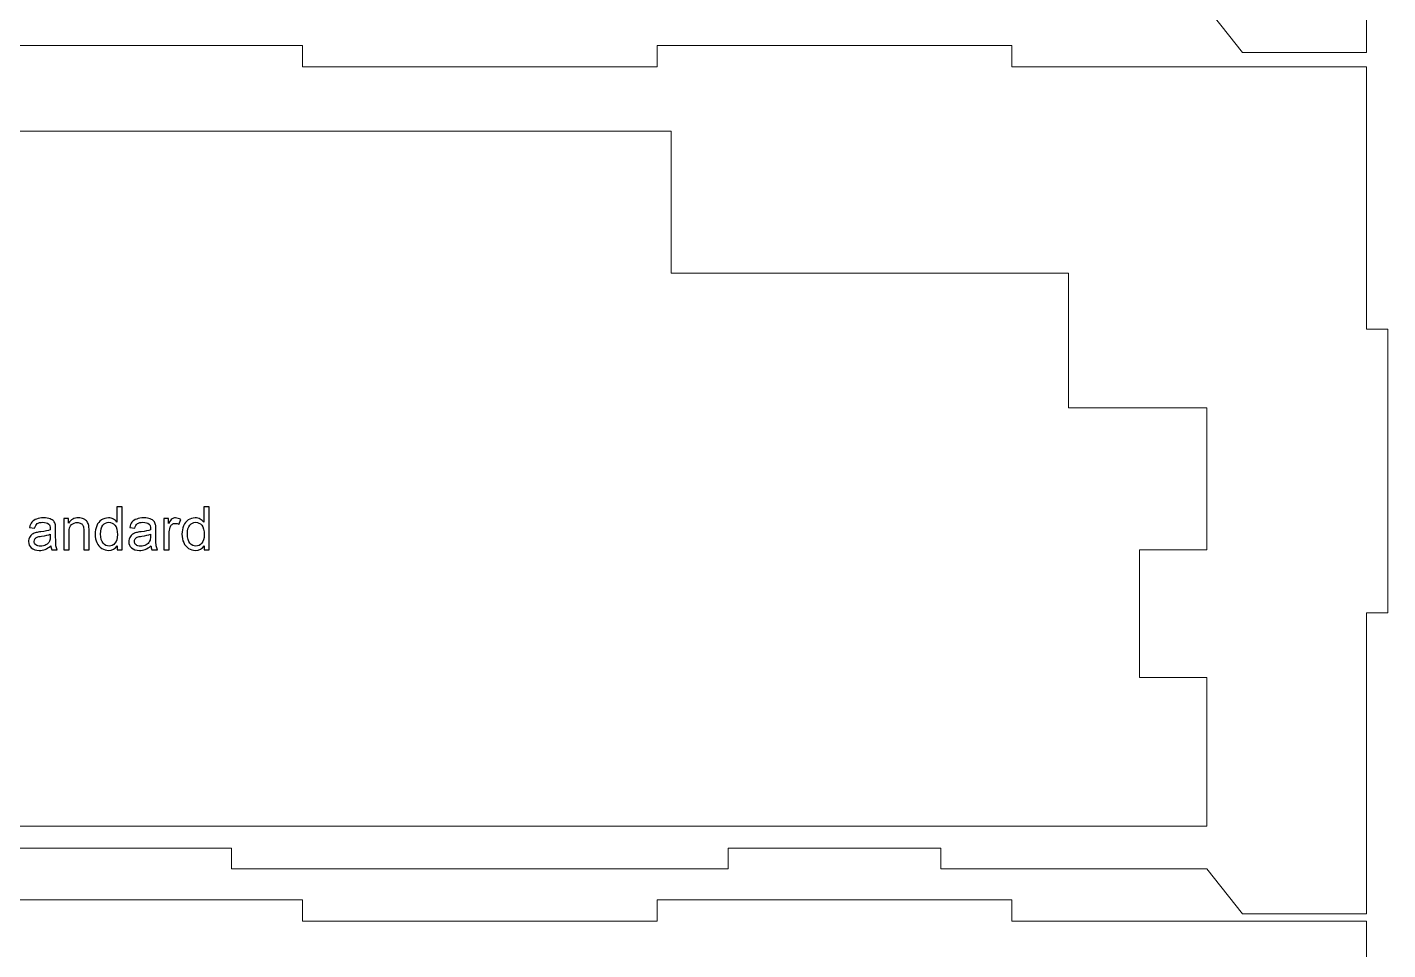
# Model space of a CAD drawing. Header units: centimetres. Extents: x -35.9 to 8.1, y -18.2 to 39.6.
# Drawn here: x -13.09 to 6.09, y 13.79 to 26.8 of the extents above; entities that cross this region are included whole.
import ezdxf

# ---------------------------------------------------------------- set-up
doc = ezdxf.new("R2010")
doc.units = ezdxf.units.CM
doc.header["$MEASUREMENT"] = 0
doc.layers.add('Layer 1', color=7, linetype='Continuous')

msp = doc.modelspace()

# ---------------------------------------------------------------- linework, layer by layer
at = {"layer": 'Layer 1', "lineweight": 20}
for points, knots in [([(-29.20633, 26.44271), (-29.20633, 26.44271), (-26.80636, 26.4427), (-26.80636, 26.4427), (-26.80636, 26.4427), (-26.80636, 26.4427), (-26.30636, 27.07869), (-26.30636, 27.07869), (-26.30636, 27.07869), (-26.30636, 27.07869), (-23.20633, 27.07869), (-23.20633, 27.07869), (-23.20633, 27.07869), (-23.20633, 27.07869), (-23.20633, 27.37117), (-23.20633, 27.37117), (-23.20633, 27.37117), (-23.20633, 27.37117), (-20.20633, 27.37117), (-20.20633, 27.37117), (-20.20633, 27.37117), (-20.20633, 27.37117), (-20.20633, 27.07869), (-20.20633, 27.07869), (-20.20633, 27.07869), (-20.20633, 27.07869), (-13.20632, 27.07869), (-13.20632, 27.07869), (-13.20632, 27.07869), (-13.20632, 27.07869), (-13.20633, 27.37117), (-13.20633, 27.37117), (-13.20633, 27.37117), (-13.20633, 27.37117), (-10.20633, 27.37117), (-10.20633, 27.37117), (-10.20633, 27.37117), (-10.20633, 27.37117), (-10.20632, 27.07869), (-10.20632, 27.07869), (-10.20632, 27.07869), (-10.20632, 27.07869), (-3.20633, 27.07869), (-3.20633, 27.07869), (-3.20633, 27.07869), (-3.20633, 27.07869), (-3.20633, 27.37117), (-3.20633, 27.37117), (-3.20633, 27.37117), (-3.20633, 27.37117), (-0.20633, 27.37117), (-0.20633, 27.37117), (-0.20633, 27.37117), (-0.20633, 27.37117), (-0.20633, 27.07869), (-0.20633, 27.07869), (-0.20633, 27.07869), (-0.20633, 27.07869), (3.54367, 27.07869), (3.54367, 27.07869), (3.54367, 27.07869), (3.54367, 27.07869), (4.04367, 26.44271), (4.04367, 26.44271), (4.04367, 26.44271), (4.04367, 26.44271), (5.79367, 26.44271), (5.79367, 26.44271), (5.79367, 26.44271), (5.79367, 27.85806), (5.79367, 29.27341), (5.79367, 30.68876), (5.79367, 30.68876), (5.79367, 30.68876), (6.09367, 30.68876), (6.09367, 30.68876), (6.09367, 30.68876), (6.09367, 30.68876), (6.09367, 34.68876), (6.09367, 34.68876), (6.09367, 34.68876), (6.09367, 34.68876), (5.79367, 34.68876), (5.79367, 34.68876), (5.79367, 34.68876), (5.79367, 34.68876), (5.79367, 38.38879), (5.79367, 38.38879), (5.79367, 38.38879), (5.79367, 38.38879), (0.79367, 38.38879), (0.79367, 38.38879), (0.79367, 38.38879), (0.79367, 38.38879), (0.79367, 38.68876), (0.79367, 38.68876), (0.79367, 38.68876), (0.79367, 38.68876), (-4.20633, 38.68876), (-4.20633, 38.68876), (-4.20633, 38.68876), (-4.20633, 38.68876), (-4.20633, 38.38879), (-4.20633, 38.38879), (-4.20633, 38.38879), (-4.20633, 38.38879), (-9.20634, 38.38879), (-9.20634, 38.38879), (-9.20634, 38.38879), (-9.20634, 38.38879), (-9.20634, 38.68876), (-9.20634, 38.68876), (-9.20634, 38.68876), (-9.20634, 38.68876), (-14.20633, 38.68876), (-14.20633, 38.68876), (-14.20633, 38.68876), (-14.20633, 38.68876), (-14.20633, 38.38879), (-14.20633, 38.38879), (-14.20633, 38.38879), (-14.20633, 38.38879), (-19.20633, 38.38879), (-19.20633, 38.38879), (-19.20633, 38.38879), (-19.20633, 38.38879), (-19.20633, 38.68876), (-19.20633, 38.68876), (-19.20633, 38.68876), (-19.20633, 38.68876), (-24.20633, 38.68876), (-24.20633, 38.68876), (-24.20633, 38.68876), (-24.20633, 38.68876), (-24.20633, 38.38879), (-24.20633, 38.38879), (-24.20633, 38.38879), (-24.20633, 38.38879), (-29.20633, 38.38879), (-29.20633, 38.38879), (-29.20633, 38.38879), (-29.20633, 38.38879), (-29.20633, 34.68876), (-29.20633, 34.68876), (-29.20633, 34.68876), (-29.20633, 34.68876), (-29.50633, 34.68876), (-29.50633, 34.68876), (-29.50633, 34.68876), (-29.50633, 34.68876), (-29.50633, 30.68876), (-29.50633, 30.68876), (-29.50633, 30.68876), (-29.50633, 30.68876), (-29.20633, 30.68876), (-29.20633, 30.68876), (-29.20633, 30.68876), (-29.20633, 29.27341), (-29.20633, 27.85806), (-29.20633, 26.44271)], [0, 0, 0, 0, 0.02439024, 0.02439024, 0.02439024, 0.02439024, 0.04878049, 0.04878049, 0.04878049, 0.04878049, 0.07317073, 0.07317073, 0.07317073, 0.07317073, 0.09756098, 0.09756098, 0.09756098, 0.09756098, 0.12195122, 0.12195122, 0.12195122, 0.12195122, 0.14634146, 0.14634146, 0.14634146, 0.14634146, 0.17073171, 0.17073171, 0.17073171, 0.17073171, 0.19512195, 0.19512195, 0.19512195, 0.19512195, 0.2195122, 0.2195122, 0.2195122, 0.2195122, 0.24390244, 0.24390244, 0.24390244, 0.24390244, 0.26829268, 0.26829268, 0.26829268, 0.26829268, 0.29268293, 0.29268293, 0.29268293, 0.29268293, 0.31707317, 0.31707317, 0.31707317, 0.31707317, 0.34146341, 0.34146341, 0.34146341, 0.34146341, 0.36585366, 0.36585366, 0.36585366, 0.36585366, 0.3902439, 0.3902439, 0.3902439, 0.3902439, 0.41463415, 0.41463415, 0.41463415, 0.41463415, 0.43902439, 0.43902439, 0.43902439, 0.43902439, 0.46341463, 0.46341463, 0.46341463, 0.46341463, 0.48780488, 0.48780488, 0.48780488, 0.48780488, 0.51219512, 0.51219512, 0.51219512, 0.51219512, 0.53658537, 0.53658537, 0.53658537, 0.53658537, 0.56097561, 0.56097561, 0.56097561, 0.56097561, 0.58536585, 0.58536585, 0.58536585, 0.58536585, 0.6097561, 0.6097561, 0.6097561, 0.6097561, 0.63414634, 0.63414634, 0.63414634, 0.63414634, 0.65853659, 0.65853659, 0.65853659, 0.65853659, 0.68292683, 0.68292683, 0.68292683, 0.68292683, 0.70731707, 0.70731707, 0.70731707, 0.70731707, 0.73170732, 0.73170732, 0.73170732, 0.73170732, 0.75609756, 0.75609756, 0.75609756, 0.75609756, 0.7804878, 0.7804878, 0.7804878, 0.7804878, 0.80487805, 0.80487805, 0.80487805, 0.80487805, 0.82926829, 0.82926829, 0.82926829, 0.82926829, 0.85365854, 0.85365854, 0.85365854, 0.85365854, 0.87804878, 0.87804878, 0.87804878, 0.87804878, 0.90243902, 0.90243902, 0.90243902, 0.90243902, 0.92682927, 0.92682927, 0.92682927, 0.92682927, 0.95121951, 0.95121951, 0.95121951, 0.95121951, 1, 1, 1, 1]), ([(-29.20633, 14.29661), (-29.20633, 14.29661), (-26.80636, 14.2966), (-26.80636, 14.2966), (-26.80636, 14.2966), (-26.80636, 14.2966), (-26.30636, 14.93259), (-26.30636, 14.93259), (-26.30636, 14.93259), (-26.30636, 14.93259), (-23.20633, 14.93259), (-23.20633, 14.93259), (-23.20633, 14.93259), (-23.20633, 14.93259), (-23.20633, 15.22507), (-23.20633, 15.22507), (-23.20633, 15.22507), (-23.20633, 15.22507), (-20.20633, 15.22507), (-20.20633, 15.22507), (-20.20633, 15.22507), (-20.20633, 15.22507), (-20.20633, 14.93259), (-20.20633, 14.93259), (-20.20633, 14.93259), (-20.20633, 14.93259), (-13.20632, 14.93259), (-13.20632, 14.93259), (-13.20632, 14.93259), (-13.20632, 14.93259), (-13.20633, 15.22507), (-13.20633, 15.22507), (-13.20633, 15.22507), (-13.20633, 15.22507), (-10.20633, 15.22507), (-10.20633, 15.22507), (-10.20633, 15.22507), (-10.20633, 15.22507), (-10.20632, 14.93259), (-10.20632, 14.93259), (-10.20632, 14.93259), (-10.20632, 14.93259), (-3.20633, 14.93259), (-3.20633, 14.93259), (-3.20633, 14.93259), (-3.20633, 14.93259), (-3.20633, 15.22507), (-3.20633, 15.22507), (-3.20633, 15.22507), (-3.20633, 15.22507), (-0.20633, 15.22507), (-0.20633, 15.22507), (-0.20633, 15.22507), (-0.20633, 15.22507), (-0.20633, 14.93259), (-0.20633, 14.93259), (-0.20633, 14.93259), (-0.20633, 14.93259), (3.54367, 14.93259), (3.54367, 14.93259), (3.54367, 14.93259), (3.54367, 14.93259), (4.04367, 14.29661), (4.04367, 14.29661), (4.04367, 14.29661), (4.04367, 14.29661), (5.79367, 14.29661), (5.79367, 14.29661), (5.79367, 14.29661), (5.79367, 15.71196), (5.79367, 17.12731), (5.79367, 18.54266), (5.79367, 18.54266), (5.79367, 18.54266), (6.09367, 18.54266), (6.09367, 18.54266), (6.09367, 18.54266), (6.09367, 18.54266), (6.09367, 22.54266), (6.09367, 22.54266), (6.09367, 22.54266), (6.09367, 22.54266), (5.79367, 22.54266), (5.79367, 22.54266), (5.79367, 22.54266), (5.79367, 22.54266), (5.79367, 26.24269), (5.79367, 26.24269), (5.79367, 26.24269), (5.79367, 26.24269), (0.79367, 26.24269), (0.79367, 26.24269), (0.79367, 26.24269), (0.79367, 26.24269), (0.79367, 26.54266), (0.79367, 26.54266), (0.79367, 26.54266), (0.79367, 26.54266), (-4.20633, 26.54266), (-4.20633, 26.54266), (-4.20633, 26.54266), (-4.20633, 26.54266), (-4.20633, 26.24269), (-4.20633, 26.24269), (-4.20633, 26.24269), (-4.20633, 26.24269), (-9.20634, 26.24269), (-9.20634, 26.24269), (-9.20634, 26.24269), (-9.20634, 26.24269), (-9.20634, 26.54266), (-9.20634, 26.54266), (-9.20634, 26.54266), (-9.20634, 26.54266), (-14.20633, 26.54266), (-14.20633, 26.54266), (-14.20633, 26.54266), (-14.20633, 26.54266), (-14.20633, 26.24269), (-14.20633, 26.24269), (-14.20633, 26.24269), (-14.20633, 26.24269), (-19.20633, 26.24269), (-19.20633, 26.24269), (-19.20633, 26.24269), (-19.20633, 26.24269), (-19.20633, 26.54266), (-19.20633, 26.54266), (-19.20633, 26.54266), (-19.20633, 26.54266), (-24.20633, 26.54266), (-24.20633, 26.54266), (-24.20633, 26.54266), (-24.20633, 26.54266), (-24.20633, 26.24269), (-24.20633, 26.24269), (-24.20633, 26.24269), (-24.20633, 26.24269), (-29.20633, 26.24269), (-29.20633, 26.24269), (-29.20633, 26.24269), (-29.20633, 26.24269), (-29.20633, 22.54266), (-29.20633, 22.54266), (-29.20633, 22.54266), (-29.20633, 22.54266), (-29.50633, 22.54266), (-29.50633, 22.54266), (-29.50633, 22.54266), (-29.50633, 22.54266), (-29.50633, 18.54266), (-29.50633, 18.54266), (-29.50633, 18.54266), (-29.50633, 18.54266), (-29.20633, 18.54266), (-29.20633, 18.54266), (-29.20633, 18.54266), (-29.20633, 17.12731), (-29.20633, 15.71196), (-29.20633, 14.29661)], [0, 0, 0, 0, 0.02439024, 0.02439024, 0.02439024, 0.02439024, 0.04878049, 0.04878049, 0.04878049, 0.04878049, 0.07317073, 0.07317073, 0.07317073, 0.07317073, 0.09756098, 0.09756098, 0.09756098, 0.09756098, 0.12195122, 0.12195122, 0.12195122, 0.12195122, 0.14634146, 0.14634146, 0.14634146, 0.14634146, 0.17073171, 0.17073171, 0.17073171, 0.17073171, 0.19512195, 0.19512195, 0.19512195, 0.19512195, 0.2195122, 0.2195122, 0.2195122, 0.2195122, 0.24390244, 0.24390244, 0.24390244, 0.24390244, 0.26829268, 0.26829268, 0.26829268, 0.26829268, 0.29268293, 0.29268293, 0.29268293, 0.29268293, 0.31707317, 0.31707317, 0.31707317, 0.31707317, 0.34146341, 0.34146341, 0.34146341, 0.34146341, 0.36585366, 0.36585366, 0.36585366, 0.36585366, 0.3902439, 0.3902439, 0.3902439, 0.3902439, 0.41463415, 0.41463415, 0.41463415, 0.41463415, 0.43902439, 0.43902439, 0.43902439, 0.43902439, 0.46341463, 0.46341463, 0.46341463, 0.46341463, 0.48780488, 0.48780488, 0.48780488, 0.48780488, 0.51219512, 0.51219512, 0.51219512, 0.51219512, 0.53658537, 0.53658537, 0.53658537, 0.53658537, 0.56097561, 0.56097561, 0.56097561, 0.56097561, 0.58536585, 0.58536585, 0.58536585, 0.58536585, 0.6097561, 0.6097561, 0.6097561, 0.6097561, 0.63414634, 0.63414634, 0.63414634, 0.63414634, 0.65853659, 0.65853659, 0.65853659, 0.65853659, 0.68292683, 0.68292683, 0.68292683, 0.68292683, 0.70731707, 0.70731707, 0.70731707, 0.70731707, 0.73170732, 0.73170732, 0.73170732, 0.73170732, 0.75609756, 0.75609756, 0.75609756, 0.75609756, 0.7804878, 0.7804878, 0.7804878, 0.7804878, 0.80487805, 0.80487805, 0.80487805, 0.80487805, 0.82926829, 0.82926829, 0.82926829, 0.82926829, 0.85365854, 0.85365854, 0.85365854, 0.85365854, 0.87804878, 0.87804878, 0.87804878, 0.87804878, 0.90243902, 0.90243902, 0.90243902, 0.90243902, 0.92682927, 0.92682927, 0.92682927, 0.92682927, 0.95121951, 0.95121951, 0.95121951, 0.95121951, 1, 1, 1, 1]), ([(3.54367, 15.53264), (3.54367, 15.53264), (3.54367, 17.63266), (3.54367, 17.63266), (3.54367, 17.63266), (3.54367, 17.63266), (2.59367, 17.63266), (2.59367, 17.63266), (2.59367, 17.63266), (2.59367, 17.63266), (2.59367, 19.43265), (2.59367, 19.43265), (2.59367, 19.43265), (2.59367, 19.43265), (3.54367, 19.43265), (3.54367, 19.43265), (3.54367, 19.43265), (3.54367, 19.43265), (3.54367, 21.43265), (3.54367, 21.43265), (3.54367, 21.43265), (3.54367, 21.43265), (1.59367, 21.43265), (1.59367, 21.43265), (1.59367, 21.43265), (1.59367, 21.43265), (1.59367, 23.33265), (1.59367, 23.33265), (1.59367, 23.33265), (1.59367, 23.33265), (-4.00633, 23.33265), (-4.00633, 23.33265), (-4.00633, 23.33265), (-4.00633, 23.33265), (-4.00633, 25.33264), (-4.00633, 25.33264), (-4.00633, 25.33264), (-4.00633, 25.33264), (-19.40633, 25.33264), (-19.40633, 25.33264), (-19.40633, 25.33264), (-19.40633, 25.33264), (-19.40633, 23.33265), (-19.40633, 23.33265), (-19.40633, 23.33265), (-19.40633, 23.33265), (-26.00633, 23.33265), (-26.00633, 23.33265), (-26.00633, 23.33265), (-26.00633, 23.33265), (-26.00633, 21.43265), (-26.00633, 21.43265), (-26.00633, 21.43265), (-26.00633, 21.43265), (-26.95633, 21.43265), (-26.95633, 21.43265), (-26.95633, 21.43265), (-26.95633, 21.43265), (-26.95633, 17.53265), (-26.95633, 17.53265), (-26.95633, 17.53265), (-26.95633, 17.53265), (-26.00633, 17.53265), (-26.00633, 17.53265), (-26.00633, 17.53265), (-26.00633, 17.53265), (-26.00633, 15.53264), (-26.00633, 15.53264), (-26.00633, 15.53264), (-26.00633, 15.53264), (3.54367, 15.53264), (3.54367, 15.53264)], [0, 0, 0, 0, 0.05263158, 0.05263158, 0.05263158, 0.05263158, 0.10526316, 0.10526316, 0.10526316, 0.10526316, 0.15789474, 0.15789474, 0.15789474, 0.15789474, 0.21052632, 0.21052632, 0.21052632, 0.21052632, 0.26315789, 0.26315789, 0.26315789, 0.26315789, 0.31578947, 0.31578947, 0.31578947, 0.31578947, 0.36842105, 0.36842105, 0.36842105, 0.36842105, 0.42105263, 0.42105263, 0.42105263, 0.42105263, 0.47368421, 0.47368421, 0.47368421, 0.47368421, 0.52631579, 0.52631579, 0.52631579, 0.52631579, 0.57894737, 0.57894737, 0.57894737, 0.57894737, 0.63157895, 0.63157895, 0.63157895, 0.63157895, 0.68421053, 0.68421053, 0.68421053, 0.68421053, 0.73684211, 0.73684211, 0.73684211, 0.73684211, 0.78947368, 0.78947368, 0.78947368, 0.78947368, 0.84210526, 0.84210526, 0.84210526, 0.84210526, 0.89473684, 0.89473684, 0.89473684, 0.89473684, 1, 1, 1, 1]), ([(-29.20633, 2.25055), (-29.20633, 2.25055), (-26.80636, 2.25054), (-26.80636, 2.25054), (-26.80636, 2.25054), (-26.80636, 2.25054), (-26.30636, 2.88653), (-26.30636, 2.88653), (-26.30636, 2.88653), (-26.30636, 2.88653), (-23.20633, 2.88653), (-23.20633, 2.88653), (-23.20633, 2.88653), (-23.20633, 2.88653), (-23.20633, 3.17901), (-23.20633, 3.17901), (-23.20633, 3.17901), (-23.20633, 3.17901), (-20.20633, 3.17901), (-20.20633, 3.17901), (-20.20633, 3.17901), (-20.20633, 3.17901), (-20.20633, 2.88653), (-20.20633, 2.88653), (-20.20633, 2.88653), (-20.20633, 2.88653), (-13.20632, 2.88653), (-13.20632, 2.88653), (-13.20632, 2.88653), (-13.20632, 2.88653), (-13.20633, 3.17901), (-13.20633, 3.17901), (-13.20633, 3.17901), (-13.20633, 3.17901), (-10.20633, 3.17901), (-10.20633, 3.17901), (-10.20633, 3.17901), (-10.20633, 3.17901), (-10.20632, 2.88653), (-10.20632, 2.88653), (-10.20632, 2.88653), (-10.20632, 2.88653), (-3.20633, 2.88653), (-3.20633, 2.88653), (-3.20633, 2.88653), (-3.20633, 2.88653), (-3.20633, 3.17901), (-3.20633, 3.17901), (-3.20633, 3.17901), (-3.20633, 3.17901), (-0.20633, 3.17901), (-0.20633, 3.17901), (-0.20633, 3.17901), (-0.20633, 3.17901), (-0.20633, 2.88653), (-0.20633, 2.88653), (-0.20633, 2.88653), (-0.20633, 2.88653), (3.54367, 2.88653), (3.54367, 2.88653), (3.54367, 2.88653), (3.54367, 2.88653), (4.04367, 2.25055), (4.04367, 2.25055), (4.04367, 2.25055), (4.04367, 2.25055), (5.79367, 2.25055), (5.79367, 2.25055), (5.79367, 2.25055), (5.79367, 3.6659), (5.79367, 5.08125), (5.79367, 6.4966), (5.79367, 6.4966), (5.79367, 6.4966), (6.09367, 6.4966), (6.09367, 6.4966), (6.09367, 6.4966), (6.09367, 6.4966), (6.09367, 10.4966), (6.09367, 10.4966), (6.09367, 10.4966), (6.09367, 10.4966), (5.79367, 10.4966), (5.79367, 10.4966), (5.79367, 10.4966), (5.79367, 10.4966), (5.79367, 14.19663), (5.79367, 14.19663), (5.79367, 14.19663), (5.79367, 14.19663), (0.79367, 14.19663), (0.79367, 14.19663), (0.79367, 14.19663), (0.79367, 14.19663), (0.79367, 14.4966), (0.79367, 14.4966), (0.79367, 14.4966), (0.79367, 14.4966), (-4.20633, 14.4966), (-4.20633, 14.4966), (-4.20633, 14.4966), (-4.20633, 14.4966), (-4.20633, 14.19663), (-4.20633, 14.19663), (-4.20633, 14.19663), (-4.20633, 14.19663), (-9.20634, 14.19663), (-9.20634, 14.19663), (-9.20634, 14.19663), (-9.20634, 14.19663), (-9.20634, 14.4966), (-9.20634, 14.4966), (-9.20634, 14.4966), (-9.20634, 14.4966), (-14.20633, 14.4966), (-14.20633, 14.4966), (-14.20633, 14.4966), (-14.20633, 14.4966), (-14.20633, 14.19663), (-14.20633, 14.19663), (-14.20633, 14.19663), (-14.20633, 14.19663), (-19.20633, 14.19663), (-19.20633, 14.19663), (-19.20633, 14.19663), (-19.20633, 14.19663), (-19.20633, 14.4966), (-19.20633, 14.4966), (-19.20633, 14.4966), (-19.20633, 14.4966), (-24.20633, 14.4966), (-24.20633, 14.4966), (-24.20633, 14.4966), (-24.20633, 14.4966), (-24.20633, 14.19663), (-24.20633, 14.19663), (-24.20633, 14.19663), (-24.20633, 14.19663), (-29.20633, 14.19663), (-29.20633, 14.19663), (-29.20633, 14.19663), (-29.20633, 14.19663), (-29.20633, 10.4966), (-29.20633, 10.4966), (-29.20633, 10.4966), (-29.20633, 10.4966), (-29.50633, 10.4966), (-29.50633, 10.4966), (-29.50633, 10.4966), (-29.50633, 10.4966), (-29.50633, 6.4966), (-29.50633, 6.4966), (-29.50633, 6.4966), (-29.50633, 6.4966), (-29.20633, 6.4966), (-29.20633, 6.4966), (-29.20633, 6.4966), (-29.20633, 5.08125), (-29.20633, 3.6659), (-29.20633, 2.25055)], [0, 0, 0, 0, 0.02439024, 0.02439024, 0.02439024, 0.02439024, 0.04878049, 0.04878049, 0.04878049, 0.04878049, 0.07317073, 0.07317073, 0.07317073, 0.07317073, 0.09756098, 0.09756098, 0.09756098, 0.09756098, 0.12195122, 0.12195122, 0.12195122, 0.12195122, 0.14634146, 0.14634146, 0.14634146, 0.14634146, 0.17073171, 0.17073171, 0.17073171, 0.17073171, 0.19512195, 0.19512195, 0.19512195, 0.19512195, 0.2195122, 0.2195122, 0.2195122, 0.2195122, 0.24390244, 0.24390244, 0.24390244, 0.24390244, 0.26829268, 0.26829268, 0.26829268, 0.26829268, 0.29268293, 0.29268293, 0.29268293, 0.29268293, 0.31707317, 0.31707317, 0.31707317, 0.31707317, 0.34146341, 0.34146341, 0.34146341, 0.34146341, 0.36585366, 0.36585366, 0.36585366, 0.36585366, 0.3902439, 0.3902439, 0.3902439, 0.3902439, 0.41463415, 0.41463415, 0.41463415, 0.41463415, 0.43902439, 0.43902439, 0.43902439, 0.43902439, 0.46341463, 0.46341463, 0.46341463, 0.46341463, 0.48780488, 0.48780488, 0.48780488, 0.48780488, 0.51219512, 0.51219512, 0.51219512, 0.51219512, 0.53658537, 0.53658537, 0.53658537, 0.53658537, 0.56097561, 0.56097561, 0.56097561, 0.56097561, 0.58536585, 0.58536585, 0.58536585, 0.58536585, 0.6097561, 0.6097561, 0.6097561, 0.6097561, 0.63414634, 0.63414634, 0.63414634, 0.63414634, 0.65853659, 0.65853659, 0.65853659, 0.65853659, 0.68292683, 0.68292683, 0.68292683, 0.68292683, 0.70731707, 0.70731707, 0.70731707, 0.70731707, 0.73170732, 0.73170732, 0.73170732, 0.73170732, 0.75609756, 0.75609756, 0.75609756, 0.75609756, 0.7804878, 0.7804878, 0.7804878, 0.7804878, 0.80487805, 0.80487805, 0.80487805, 0.80487805, 0.82926829, 0.82926829, 0.82926829, 0.82926829, 0.85365854, 0.85365854, 0.85365854, 0.85365854, 0.87804878, 0.87804878, 0.87804878, 0.87804878, 0.90243902, 0.90243902, 0.90243902, 0.90243902, 0.92682927, 0.92682927, 0.92682927, 0.92682927, 0.95121951, 0.95121951, 0.95121951, 0.95121951, 1, 1, 1, 1])]:
    msp.add_open_spline(points, degree=3, knots=knots, dxfattribs=at)
at = {"layer": 'Layer 1', "color": 105}
for points, knots in [([(-11.81583, 19.43236), (-11.81583, 19.43236), (-11.81583, 19.4881), (-11.81583, 19.4881), (-11.81583, 19.4881), (-11.84362, 19.44478), (-11.88455, 19.42305), (-11.93859, 19.42305), (-11.93859, 19.42305), (-11.97359, 19.42305), (-12.00576, 19.43264), (-12.03497, 19.45197), (-12.03497, 19.45197), (-12.06432, 19.47117), (-12.08704, 19.49812), (-12.10327, 19.53255), (-12.10327, 19.53255), (-12.11936, 19.56712), (-12.1274, 19.60677), (-12.1274, 19.65165), (-12.1274, 19.65165), (-12.1274, 19.69539), (-12.12006, 19.73504), (-12.10553, 19.77075), (-12.10553, 19.77075), (-12.09085, 19.80631), (-12.06898, 19.83368), (-12.03977, 19.85259), (-12.03977, 19.85259), (-12.0107, 19.87164), (-11.97796, 19.8811), (-11.94198, 19.8811), (-11.94198, 19.8811), (-11.91545, 19.8811), (-11.89188, 19.87545), (-11.87128, 19.8643), (-11.87128, 19.8643), (-11.85068, 19.85315), (-11.83389, 19.83848), (-11.82091, 19.82056), (-11.82091, 19.82056), (-11.82091, 19.82056), (-11.82091, 20.03858), (-11.82091, 20.03858), (-11.82091, 20.03858), (-11.82091, 20.03858), (-11.7464, 20.03858), (-11.7464, 20.03858), (-11.7464, 20.03858), (-11.7464, 20.03858), (-11.7464, 19.43236), (-11.7464, 19.43236), (-11.7464, 19.43236), (-11.7464, 19.43236), (-11.81583, 19.43236), (-11.81583, 19.43236)], [0, 0, 0, 0, 0.06666667, 0.06666667, 0.06666667, 0.06666667, 0.13333333, 0.13333333, 0.13333333, 0.13333333, 0.2, 0.2, 0.2, 0.2, 0.26666667, 0.26666667, 0.26666667, 0.26666667, 0.33333333, 0.33333333, 0.33333333, 0.33333333, 0.4, 0.4, 0.4, 0.4, 0.46666667, 0.46666667, 0.46666667, 0.46666667, 0.53333333, 0.53333333, 0.53333333, 0.53333333, 0.6, 0.6, 0.6, 0.6, 0.66666667, 0.66666667, 0.66666667, 0.66666667, 0.73333333, 0.73333333, 0.73333333, 0.73333333, 0.8, 0.8, 0.8, 0.8, 0.86666667, 0.86666667, 0.86666667, 0.86666667, 1, 1, 1, 1]), ([(-10.59211, 19.43236), (-10.59211, 19.43236), (-10.59211, 19.4881), (-10.59211, 19.4881), (-10.59211, 19.4881), (-10.6199, 19.44478), (-10.66083, 19.42305), (-10.71487, 19.42305), (-10.71487, 19.42305), (-10.74987, 19.42305), (-10.78204, 19.43264), (-10.81125, 19.45197), (-10.81125, 19.45197), (-10.8406, 19.47117), (-10.86332, 19.49812), (-10.87955, 19.53255), (-10.87955, 19.53255), (-10.89564, 19.56712), (-10.90368, 19.60677), (-10.90368, 19.65165), (-10.90368, 19.65165), (-10.90368, 19.69539), (-10.89634, 19.73504), (-10.88181, 19.77075), (-10.88181, 19.77075), (-10.86713, 19.80631), (-10.84526, 19.83368), (-10.81605, 19.85259), (-10.81605, 19.85259), (-10.78698, 19.87164), (-10.75424, 19.8811), (-10.71826, 19.8811), (-10.71826, 19.8811), (-10.69173, 19.8811), (-10.66816, 19.87545), (-10.64756, 19.8643), (-10.64756, 19.8643), (-10.62696, 19.85315), (-10.61017, 19.83848), (-10.59719, 19.82056), (-10.59719, 19.82056), (-10.59719, 19.82056), (-10.59719, 20.03858), (-10.59719, 20.03858), (-10.59719, 20.03858), (-10.59719, 20.03858), (-10.52268, 20.03858), (-10.52268, 20.03858), (-10.52268, 20.03858), (-10.52268, 20.03858), (-10.52268, 19.43236), (-10.52268, 19.43236), (-10.52268, 19.43236), (-10.52268, 19.43236), (-10.59211, 19.43236), (-10.59211, 19.43236)], [0, 0, 0, 0, 0.06666667, 0.06666667, 0.06666667, 0.06666667, 0.13333333, 0.13333333, 0.13333333, 0.13333333, 0.2, 0.2, 0.2, 0.2, 0.26666667, 0.26666667, 0.26666667, 0.26666667, 0.33333333, 0.33333333, 0.33333333, 0.33333333, 0.4, 0.4, 0.4, 0.4, 0.46666667, 0.46666667, 0.46666667, 0.46666667, 0.53333333, 0.53333333, 0.53333333, 0.53333333, 0.6, 0.6, 0.6, 0.6, 0.66666667, 0.66666667, 0.66666667, 0.66666667, 0.73333333, 0.73333333, 0.73333333, 0.73333333, 0.8, 0.8, 0.8, 0.8, 0.86666667, 0.86666667, 0.86666667, 0.86666667, 1, 1, 1, 1]), ([(-12.75422, 19.48739), (-12.78188, 19.46383), (-12.80855, 19.44732), (-12.83409, 19.43758), (-12.83409, 19.43758), (-12.85963, 19.42784), (-12.887, 19.42305), (-12.91636, 19.42305), (-12.91636, 19.42305), (-12.96462, 19.42305), (-13.00173, 19.43476), (-13.02769, 19.45832), (-13.02769, 19.45832), (-13.05366, 19.48175), (-13.06664, 19.51181), (-13.06664, 19.54835), (-13.06664, 19.54835), (-13.06664, 19.5698), (-13.0617, 19.58942), (-13.05196, 19.6072), (-13.05196, 19.6072), (-13.04209, 19.62498), (-13.02925, 19.63909), (-13.01344, 19.64981), (-13.01344, 19.64981), (-12.9975, 19.66054), (-12.97972, 19.66872), (-12.95982, 19.67423), (-12.95982, 19.67423), (-12.94514, 19.67804), (-12.92299, 19.6817), (-12.8935, 19.68537), (-12.8935, 19.68537), (-12.83338, 19.69243), (-12.78893, 19.70104), (-12.76057, 19.71091), (-12.76057, 19.71091), (-12.76029, 19.72107), (-12.76015, 19.72757), (-12.76015, 19.73025), (-12.76015, 19.73025), (-12.76015, 19.76044), (-12.7672, 19.78175), (-12.78131, 19.79417), (-12.78131, 19.79417), (-12.80036, 19.81096), (-12.82873, 19.81929), (-12.86626, 19.81929), (-12.86626, 19.81929), (-12.9014, 19.81929), (-12.92736, 19.81308), (-12.94401, 19.8008), (-12.94401, 19.8008), (-12.96081, 19.78853), (-12.97308, 19.76679), (-12.98113, 19.73547), (-12.98113, 19.73547), (-12.98113, 19.73547), (-13.05394, 19.74563), (-13.05394, 19.74563), (-13.05394, 19.74563), (-13.04731, 19.77681), (-13.03644, 19.80207), (-13.0212, 19.82126), (-13.0212, 19.82126), (-13.00596, 19.84045), (-12.98395, 19.85513), (-12.95516, 19.86557), (-12.95516, 19.86557), (-12.92652, 19.87587), (-12.89307, 19.8811), (-12.85525, 19.8811), (-12.85525, 19.8811), (-12.81772, 19.8811), (-12.7871, 19.87672), (-12.76353, 19.86783), (-12.76353, 19.86783), (-12.74011, 19.85894), (-12.72275, 19.84793), (-12.71174, 19.83453), (-12.71174, 19.83453), (-12.70074, 19.82112), (-12.69298, 19.80419), (-12.68846, 19.78373), (-12.68846, 19.78373), (-12.68606, 19.77103), (-12.68479, 19.74817), (-12.68479, 19.71529), (-12.68479, 19.71529), (-12.68479, 19.71529), (-12.68479, 19.61651), (-12.68479, 19.61651), (-12.68479, 19.61651), (-12.68479, 19.54751), (-12.68324, 19.5039), (-12.68014, 19.48542), (-12.68014, 19.48542), (-12.67717, 19.46693), (-12.67096, 19.44929), (-12.66193, 19.43236), (-12.66193, 19.43236), (-12.66193, 19.43236), (-12.73983, 19.43236), (-12.73983, 19.43236), (-12.73983, 19.43236), (-12.7473, 19.44802), (-12.7521, 19.46637), (-12.75422, 19.48739)], [0, 0, 0, 0, 0.03571429, 0.03571429, 0.03571429, 0.03571429, 0.07142857, 0.07142857, 0.07142857, 0.07142857, 0.10714286, 0.10714286, 0.10714286, 0.10714286, 0.14285714, 0.14285714, 0.14285714, 0.14285714, 0.17857143, 0.17857143, 0.17857143, 0.17857143, 0.21428571, 0.21428571, 0.21428571, 0.21428571, 0.25, 0.25, 0.25, 0.25, 0.28571429, 0.28571429, 0.28571429, 0.28571429, 0.32142857, 0.32142857, 0.32142857, 0.32142857, 0.35714286, 0.35714286, 0.35714286, 0.35714286, 0.39285714, 0.39285714, 0.39285714, 0.39285714, 0.42857143, 0.42857143, 0.42857143, 0.42857143, 0.46428571, 0.46428571, 0.46428571, 0.46428571, 0.5, 0.5, 0.5, 0.5, 0.53571429, 0.53571429, 0.53571429, 0.53571429, 0.57142857, 0.57142857, 0.57142857, 0.57142857, 0.60714286, 0.60714286, 0.60714286, 0.60714286, 0.64285714, 0.64285714, 0.64285714, 0.64285714, 0.67857143, 0.67857143, 0.67857143, 0.67857143, 0.71428571, 0.71428571, 0.71428571, 0.71428571, 0.75, 0.75, 0.75, 0.75, 0.78571429, 0.78571429, 0.78571429, 0.78571429, 0.82142857, 0.82142857, 0.82142857, 0.82142857, 0.85714286, 0.85714286, 0.85714286, 0.85714286, 0.89285714, 0.89285714, 0.89285714, 0.89285714, 0.92857143, 0.92857143, 0.92857143, 0.92857143, 1, 1, 1, 1]), ([(-12.57035, 19.43236), (-12.57035, 19.43236), (-12.57035, 19.87178), (-12.57035, 19.87178), (-12.57035, 19.87178), (-12.57035, 19.87178), (-12.50346, 19.87178), (-12.50346, 19.87178), (-12.50346, 19.87178), (-12.50346, 19.87178), (-12.50346, 19.80941), (-12.50346, 19.80941), (-12.50346, 19.80941), (-12.47129, 19.85725), (-12.42472, 19.8811), (-12.3639, 19.8811), (-12.3639, 19.8811), (-12.33737, 19.8811), (-12.3131, 19.8763), (-12.29095, 19.86684), (-12.29095, 19.86684), (-12.26879, 19.85739), (-12.25214, 19.84483), (-12.24114, 19.82945), (-12.24114, 19.82945), (-12.23013, 19.81407), (-12.22237, 19.79572), (-12.21799, 19.77456), (-12.21799, 19.77456), (-12.21531, 19.76073), (-12.2139, 19.7366), (-12.2139, 19.70217), (-12.2139, 19.70217), (-12.2139, 19.70217), (-12.2139, 19.43236), (-12.2139, 19.43236), (-12.2139, 19.43236), (-12.2139, 19.43236), (-12.28841, 19.43236), (-12.28841, 19.43236), (-12.28841, 19.43236), (-12.28841, 19.43236), (-12.28841, 19.69934), (-12.28841, 19.69934), (-12.28841, 19.69934), (-12.28841, 19.72968), (-12.29123, 19.7524), (-12.29702, 19.76736), (-12.29702, 19.76736), (-12.3028, 19.78232), (-12.3131, 19.79431), (-12.32778, 19.80334), (-12.32778, 19.80334), (-12.34245, 19.81223), (-12.35981, 19.81675), (-12.37957, 19.81675), (-12.37957, 19.81675), (-12.41118, 19.81675), (-12.43841, 19.80673), (-12.46141, 19.78655), (-12.46141, 19.78655), (-12.48441, 19.76651), (-12.49584, 19.72827), (-12.49584, 19.67211), (-12.49584, 19.67211), (-12.49584, 19.67211), (-12.49584, 19.43236), (-12.49584, 19.43236), (-12.49584, 19.43236), (-12.49584, 19.43236), (-12.57035, 19.43236), (-12.57035, 19.43236)], [0, 0, 0, 0, 0.05263158, 0.05263158, 0.05263158, 0.05263158, 0.10526316, 0.10526316, 0.10526316, 0.10526316, 0.15789474, 0.15789474, 0.15789474, 0.15789474, 0.21052632, 0.21052632, 0.21052632, 0.21052632, 0.26315789, 0.26315789, 0.26315789, 0.26315789, 0.31578947, 0.31578947, 0.31578947, 0.31578947, 0.36842105, 0.36842105, 0.36842105, 0.36842105, 0.42105263, 0.42105263, 0.42105263, 0.42105263, 0.47368421, 0.47368421, 0.47368421, 0.47368421, 0.52631579, 0.52631579, 0.52631579, 0.52631579, 0.57894737, 0.57894737, 0.57894737, 0.57894737, 0.63157895, 0.63157895, 0.63157895, 0.63157895, 0.68421053, 0.68421053, 0.68421053, 0.68421053, 0.73684211, 0.73684211, 0.73684211, 0.73684211, 0.78947368, 0.78947368, 0.78947368, 0.78947368, 0.84210526, 0.84210526, 0.84210526, 0.84210526, 0.89473684, 0.89473684, 0.89473684, 0.89473684, 1, 1, 1, 1]), ([(-12.0512, 19.65151), (-12.0512, 19.59534), (-12.03935, 19.55343), (-12.0155, 19.52563), (-12.0155, 19.52563), (-11.99179, 19.49784), (-11.96371, 19.48401), (-11.9314, 19.48401), (-11.9314, 19.48401), (-11.8988, 19.48401), (-11.87114, 19.49727), (-11.84828, 19.5238), (-11.84828, 19.5238), (-11.82556, 19.55033), (-11.81413, 19.59083), (-11.81413, 19.6453), (-11.81413, 19.6453), (-11.81413, 19.70513), (-11.8257, 19.74916), (-11.84899, 19.77724), (-11.84899, 19.77724), (-11.87213, 19.80532), (-11.90077, 19.81929), (-11.93478, 19.81929), (-11.93478, 19.81929), (-11.96794, 19.81929), (-11.9956, 19.80588), (-12.0179, 19.77893), (-12.0179, 19.77893), (-12.04005, 19.75198), (-12.0512, 19.7095), (-12.0512, 19.65151)], [0, 0, 0, 0, 0.11111111, 0.11111111, 0.11111111, 0.11111111, 0.22222222, 0.22222222, 0.22222222, 0.22222222, 0.33333333, 0.33333333, 0.33333333, 0.33333333, 0.44444444, 0.44444444, 0.44444444, 0.44444444, 0.55555556, 0.55555556, 0.55555556, 0.55555556, 0.66666667, 0.66666667, 0.66666667, 0.66666667, 0.77777778, 0.77777778, 0.77777778, 0.77777778, 1, 1, 1, 1]), ([(-11.34155, 19.48739), (-11.36921, 19.46383), (-11.39588, 19.44732), (-11.42142, 19.43758), (-11.42142, 19.43758), (-11.44696, 19.42784), (-11.47433, 19.42305), (-11.50369, 19.42305), (-11.50369, 19.42305), (-11.55195, 19.42305), (-11.58906, 19.43476), (-11.61502, 19.45832), (-11.61502, 19.45832), (-11.64099, 19.48175), (-11.65397, 19.51181), (-11.65397, 19.54835), (-11.65397, 19.54835), (-11.65397, 19.5698), (-11.64903, 19.58942), (-11.63929, 19.6072), (-11.63929, 19.6072), (-11.62942, 19.62498), (-11.61658, 19.63909), (-11.60077, 19.64981), (-11.60077, 19.64981), (-11.58483, 19.66054), (-11.56705, 19.66872), (-11.54715, 19.67423), (-11.54715, 19.67423), (-11.53247, 19.67804), (-11.51032, 19.6817), (-11.48083, 19.68537), (-11.48083, 19.68537), (-11.42071, 19.69243), (-11.37626, 19.70104), (-11.3479, 19.71091), (-11.3479, 19.71091), (-11.34762, 19.72107), (-11.34748, 19.72757), (-11.34748, 19.73025), (-11.34748, 19.73025), (-11.34748, 19.76044), (-11.35453, 19.78175), (-11.36864, 19.79417), (-11.36864, 19.79417), (-11.38769, 19.81096), (-11.41606, 19.81929), (-11.45359, 19.81929), (-11.45359, 19.81929), (-11.48873, 19.81929), (-11.51469, 19.81308), (-11.53134, 19.8008), (-11.53134, 19.8008), (-11.54814, 19.78853), (-11.56041, 19.76679), (-11.56846, 19.73547), (-11.56846, 19.73547), (-11.56846, 19.73547), (-11.64127, 19.74563), (-11.64127, 19.74563), (-11.64127, 19.74563), (-11.63464, 19.77681), (-11.62377, 19.80207), (-11.60853, 19.82126), (-11.60853, 19.82126), (-11.59329, 19.84045), (-11.57128, 19.85513), (-11.54249, 19.86557), (-11.54249, 19.86557), (-11.51385, 19.87587), (-11.4804, 19.8811), (-11.44258, 19.8811), (-11.44258, 19.8811), (-11.40505, 19.8811), (-11.37443, 19.87672), (-11.35086, 19.86783), (-11.35086, 19.86783), (-11.32744, 19.85894), (-11.31008, 19.84793), (-11.29907, 19.83453), (-11.29907, 19.83453), (-11.28807, 19.82112), (-11.28031, 19.80419), (-11.27579, 19.78373), (-11.27579, 19.78373), (-11.27339, 19.77103), (-11.27212, 19.74817), (-11.27212, 19.71529), (-11.27212, 19.71529), (-11.27212, 19.71529), (-11.27212, 19.61651), (-11.27212, 19.61651), (-11.27212, 19.61651), (-11.27212, 19.54751), (-11.27057, 19.5039), (-11.26747, 19.48542), (-11.26747, 19.48542), (-11.2645, 19.46693), (-11.25829, 19.44929), (-11.24926, 19.43236), (-11.24926, 19.43236), (-11.24926, 19.43236), (-11.32716, 19.43236), (-11.32716, 19.43236), (-11.32716, 19.43236), (-11.33463, 19.44802), (-11.33943, 19.46637), (-11.34155, 19.48739)], [0, 0, 0, 0, 0.03571429, 0.03571429, 0.03571429, 0.03571429, 0.07142857, 0.07142857, 0.07142857, 0.07142857, 0.10714286, 0.10714286, 0.10714286, 0.10714286, 0.14285714, 0.14285714, 0.14285714, 0.14285714, 0.17857143, 0.17857143, 0.17857143, 0.17857143, 0.21428571, 0.21428571, 0.21428571, 0.21428571, 0.25, 0.25, 0.25, 0.25, 0.28571429, 0.28571429, 0.28571429, 0.28571429, 0.32142857, 0.32142857, 0.32142857, 0.32142857, 0.35714286, 0.35714286, 0.35714286, 0.35714286, 0.39285714, 0.39285714, 0.39285714, 0.39285714, 0.42857143, 0.42857143, 0.42857143, 0.42857143, 0.46428571, 0.46428571, 0.46428571, 0.46428571, 0.5, 0.5, 0.5, 0.5, 0.53571429, 0.53571429, 0.53571429, 0.53571429, 0.57142857, 0.57142857, 0.57142857, 0.57142857, 0.60714286, 0.60714286, 0.60714286, 0.60714286, 0.64285714, 0.64285714, 0.64285714, 0.64285714, 0.67857143, 0.67857143, 0.67857143, 0.67857143, 0.71428571, 0.71428571, 0.71428571, 0.71428571, 0.75, 0.75, 0.75, 0.75, 0.78571429, 0.78571429, 0.78571429, 0.78571429, 0.82142857, 0.82142857, 0.82142857, 0.82142857, 0.85714286, 0.85714286, 0.85714286, 0.85714286, 0.89285714, 0.89285714, 0.89285714, 0.89285714, 0.92857143, 0.92857143, 0.92857143, 0.92857143, 1, 1, 1, 1]), ([(-11.15853, 19.43236), (-11.15853, 19.43236), (-11.15853, 19.87178), (-11.15853, 19.87178), (-11.15853, 19.87178), (-11.15853, 19.87178), (-11.09164, 19.87178), (-11.09164, 19.87178), (-11.09164, 19.87178), (-11.09164, 19.87178), (-11.09164, 19.80447), (-11.09164, 19.80447), (-11.09164, 19.80447), (-11.07457, 19.83566), (-11.05876, 19.85626), (-11.04423, 19.86614), (-11.04423, 19.86614), (-11.02969, 19.87616), (-11.01375, 19.8811), (-10.99639, 19.8811), (-10.99639, 19.8811), (-10.97127, 19.8811), (-10.94573, 19.87319), (-10.91977, 19.85753), (-10.91977, 19.85753), (-10.91977, 19.85753), (-10.94629, 19.78881), (-10.94629, 19.78881), (-10.94629, 19.78881), (-10.96436, 19.79897), (-10.98242, 19.80405), (-11.00048, 19.80405), (-11.00048, 19.80405), (-11.01671, 19.80405), (-11.03124, 19.79911), (-11.04408, 19.78937), (-11.04408, 19.78937), (-11.05693, 19.77964), (-11.0661, 19.76609), (-11.0716, 19.74873), (-11.0716, 19.74873), (-11.07993, 19.72234), (-11.08402, 19.69342), (-11.08402, 19.66195), (-11.08402, 19.66195), (-11.08402, 19.66195), (-11.08402, 19.43236), (-11.08402, 19.43236), (-11.08402, 19.43236), (-11.08402, 19.43236), (-11.15853, 19.43236), (-11.15853, 19.43236)], [0, 0, 0, 0, 0.07142857, 0.07142857, 0.07142857, 0.07142857, 0.14285714, 0.14285714, 0.14285714, 0.14285714, 0.21428571, 0.21428571, 0.21428571, 0.21428571, 0.28571429, 0.28571429, 0.28571429, 0.28571429, 0.35714286, 0.35714286, 0.35714286, 0.35714286, 0.42857143, 0.42857143, 0.42857143, 0.42857143, 0.5, 0.5, 0.5, 0.5, 0.57142857, 0.57142857, 0.57142857, 0.57142857, 0.64285714, 0.64285714, 0.64285714, 0.64285714, 0.71428571, 0.71428571, 0.71428571, 0.71428571, 0.78571429, 0.78571429, 0.78571429, 0.78571429, 0.85714286, 0.85714286, 0.85714286, 0.85714286, 1, 1, 1, 1]), ([(-10.82748, 19.65151), (-10.82748, 19.59534), (-10.81563, 19.55343), (-10.79178, 19.52563), (-10.79178, 19.52563), (-10.76807, 19.49784), (-10.73999, 19.48401), (-10.70768, 19.48401), (-10.70768, 19.48401), (-10.67508, 19.48401), (-10.64742, 19.49727), (-10.62456, 19.5238), (-10.62456, 19.5238), (-10.60184, 19.55033), (-10.59041, 19.59083), (-10.59041, 19.6453), (-10.59041, 19.6453), (-10.59041, 19.70513), (-10.60198, 19.74916), (-10.62527, 19.77724), (-10.62527, 19.77724), (-10.64841, 19.80532), (-10.67705, 19.81929), (-10.71106, 19.81929), (-10.71106, 19.81929), (-10.74422, 19.81929), (-10.77188, 19.80588), (-10.79418, 19.77893), (-10.79418, 19.77893), (-10.81633, 19.75198), (-10.82748, 19.7095), (-10.82748, 19.65151)], [0, 0, 0, 0, 0.11111111, 0.11111111, 0.11111111, 0.11111111, 0.22222222, 0.22222222, 0.22222222, 0.22222222, 0.33333333, 0.33333333, 0.33333333, 0.33333333, 0.44444444, 0.44444444, 0.44444444, 0.44444444, 0.55555556, 0.55555556, 0.55555556, 0.55555556, 0.66666667, 0.66666667, 0.66666667, 0.66666667, 0.77777778, 0.77777778, 0.77777778, 0.77777778, 1, 1, 1, 1]), ([(-12.76015, 19.65249), (-12.78724, 19.64149), (-12.82788, 19.63217), (-12.88207, 19.62455), (-12.88207, 19.62455), (-12.91283, 19.62018), (-12.93456, 19.61524), (-12.94726, 19.60974), (-12.94726, 19.60974), (-12.95996, 19.60423), (-12.9697, 19.59619), (-12.97661, 19.58575), (-12.97661, 19.58575), (-12.98353, 19.57517), (-12.98705, 19.56345), (-12.98705, 19.55047), (-12.98705, 19.55047), (-12.98705, 19.53086), (-12.97957, 19.51435), (-12.96448, 19.50122), (-12.96448, 19.50122), (-12.94938, 19.4881), (-12.92736, 19.48147), (-12.89843, 19.48147), (-12.89843, 19.48147), (-12.86979, 19.48147), (-12.84425, 19.48768), (-12.82181, 19.50023), (-12.82181, 19.50023), (-12.79952, 19.51265), (-12.78301, 19.52973), (-12.77256, 19.55132), (-12.77256, 19.55132), (-12.76452, 19.56811), (-12.76057, 19.5928), (-12.76057, 19.6254), (-12.76057, 19.6254), (-12.76057, 19.6254), (-12.76015, 19.65249), (-12.76015, 19.65249)], [0, 0, 0, 0, 0.09090909, 0.09090909, 0.09090909, 0.09090909, 0.18181818, 0.18181818, 0.18181818, 0.18181818, 0.27272727, 0.27272727, 0.27272727, 0.27272727, 0.36363636, 0.36363636, 0.36363636, 0.36363636, 0.45454545, 0.45454545, 0.45454545, 0.45454545, 0.54545455, 0.54545455, 0.54545455, 0.54545455, 0.63636364, 0.63636364, 0.63636364, 0.63636364, 0.72727273, 0.72727273, 0.72727273, 0.72727273, 0.81818182, 0.81818182, 0.81818182, 0.81818182, 1, 1, 1, 1]), ([(-11.34748, 19.65249), (-11.37457, 19.64149), (-11.41521, 19.63217), (-11.4694, 19.62455), (-11.4694, 19.62455), (-11.50016, 19.62018), (-11.52189, 19.61524), (-11.53459, 19.60974), (-11.53459, 19.60974), (-11.54729, 19.60423), (-11.55703, 19.59619), (-11.56394, 19.58575), (-11.56394, 19.58575), (-11.57086, 19.57517), (-11.57438, 19.56345), (-11.57438, 19.55047), (-11.57438, 19.55047), (-11.57438, 19.53086), (-11.5669, 19.51435), (-11.55181, 19.50122), (-11.55181, 19.50122), (-11.53671, 19.4881), (-11.51469, 19.48147), (-11.48576, 19.48147), (-11.48576, 19.48147), (-11.45712, 19.48147), (-11.43158, 19.48768), (-11.40914, 19.50023), (-11.40914, 19.50023), (-11.38685, 19.51265), (-11.37034, 19.52973), (-11.35989, 19.55132), (-11.35989, 19.55132), (-11.35185, 19.56811), (-11.3479, 19.5928), (-11.3479, 19.6254), (-11.3479, 19.6254), (-11.3479, 19.6254), (-11.34748, 19.65249), (-11.34748, 19.65249)], [0, 0, 0, 0, 0.09090909, 0.09090909, 0.09090909, 0.09090909, 0.18181818, 0.18181818, 0.18181818, 0.18181818, 0.27272727, 0.27272727, 0.27272727, 0.27272727, 0.36363636, 0.36363636, 0.36363636, 0.36363636, 0.45454545, 0.45454545, 0.45454545, 0.45454545, 0.54545455, 0.54545455, 0.54545455, 0.54545455, 0.63636364, 0.63636364, 0.63636364, 0.63636364, 0.72727273, 0.72727273, 0.72727273, 0.72727273, 0.81818182, 0.81818182, 0.81818182, 0.81818182, 1, 1, 1, 1])]:
    msp.add_open_spline(points, degree=3, knots=knots, dxfattribs=at)

doc.saveas('drawing.dxf')
